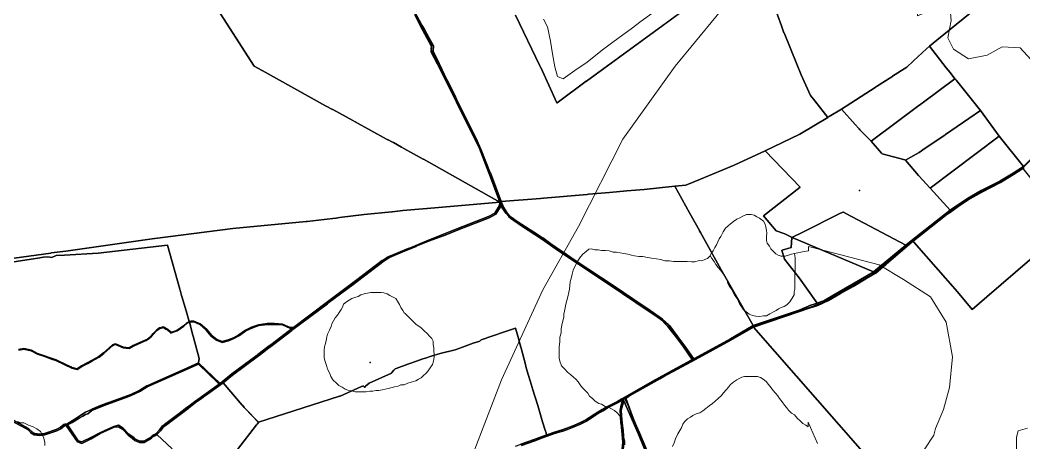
# Model space of a CAD drawing. Header units: metres. Extents: x 3 to 1005126, y 39 to 4383651.
# Drawn here: x 481197 to 484757, y 4363319 to 4364820 of the extents above; entities that cross this region are included whole.
import ezdxf

# ---------------------------------------------------------------- set-up
doc = ezdxf.new("R2010")
doc.units = ezdxf.units.M
doc.header["$MEASUREMENT"] = 0
doc.layers.add('50', color=7, linetype='Continuous', lineweight=9, true_color=0xc9f2cf)
doc.layers.add('Habitats_5_km_Cala_Blava', color=7, linetype='Continuous', lineweight=9, true_color=0xe7f7d0)
doc.layers.add('Carreteras_5_km_Cala_Blava', color=2, linetype='Continuous', lineweight=30)
doc.layers.add('TM_Llucmajor', color=7, linetype='Continuous')
doc.layers.add('Yacimientos_arqueologicos_5_km_Cala_Blava', color=7, linetype='Continuous', true_color=0x6c7696)

msp = doc.modelspace()

# ---------------------------------------------------------------- linework, layer by layer
at = {"layer": '50'}
msp.add_lwpolyline([(482803.7, 4363282.4), (482903.9, 4363542.8), (483050.5, 4363863), (483177.9, 4364087.7), (483334.5, 4364397.5), (483520.5, 4364656.6), (483736.9, 4364920.1), (483990.6, 4365145.3), (484374.4, 4365456.6), (484778, 4365737.3)], dxfattribs=at)
at = {"layer": 'Carreteras_5_km_Cala_Blava'}
for p, q in [((483656.7, 4363653.9, 95.7), (483721.9, 4363690.3, 95.5)), ((483656.7, 4363653.9, 95.7), (483583.4, 4363612.7, 95.4)), ((483583.4, 4363612.7, 95.4), (483346.9, 4363482.4, 96.3))]:
    msp.add_line(p, q, dxfattribs=at)
for points in [[(482736.1, 4365244.7, 118.1), (482688, 4365193.8, 117.6), (482653.9, 4365163.8, 116.1), (482506.2, 4365044.6, 114.7), (482498.5, 4365034.7, 114.7), (482498.4, 4365028.3, 114.7), (482568.3, 4364894.5, 114), (482653.8, 4364740, 112.7), (482657.6, 4364729.8, 112.7), (482653.8, 4364718.3, 112.8), (482654.5, 4364713.5, 112.8), (482671.9, 4364678.8, 112.7), (482697.2, 4364633.7, 112.1), (482780.7, 4364467, 107.6), (482826.8, 4364364.5, 107.3), (482846.6, 4364314.7, 106.8), (482891.8, 4364197.4, 107.1), (482902.8, 4364157.7, 107.7)], [(484753, 4364295.5, 94.4), (484843.9, 4364387.6, 94.6), (484921.5, 4364462.8, 95.4), (485038.2, 4364572.4, 96.9)], [(484494.6, 4364142.5, 94.6), (484556.4, 4364182.3, 94.4), (484691.5, 4364258.3, 94.3), (484753, 4364295.5, 94.4)], [(482902.8, 4364157.7, 107.7), (482905.1, 4364153.2, 107.7), (482922.7, 4364134.1, 107.9), (482947, 4364111.5, 108), (483024.6, 4364060.8, 107.6), (483469.9, 4363760.5, 101.2), (483499.2, 4363734.4, 100.3), (483573.2, 4363634.5, 95.8), (483583.4, 4363612.7, 95.4)], [(483721.9, 4363690.3, 95.5), (483795.5, 4363731.7, 94.7), (484005.2, 4363803.7, 98.6), (484049, 4363820.1, 99.5), (484221.7, 4363919.7, 95.7), (484370.4, 4364044.8, 95.1), (484494.6, 4364142.5, 94.6)], [(483333.7, 4363476, 96.5), (483235.4, 4363422.9, 98.5), (483226.9, 4363413.2, 98.7), (483186.3, 4363392.3, 100.6), (483150, 4363376.5, 102), (482952.8, 4363307.2, 102.9)], [(483342.8, 4363477.6, 96.4), (483342.6, 4363473.1, 96.4), (483353, 4363451.1, 96.2), (483369.4, 4363407, 96.1), (483453.2, 4363206.8, 96.3), (483576, 4362829.3, 94.2)]]:
    msp.add_polyline3d(points, dxfattribs=at)
at = {"layer": 'Habitats_5_km_Cala_Blava'}
for points in [[(484781, 4364679.3), (484744, 4364721.3), (484680, 4364724.3), (484626, 4364695.3), (484560, 4364682.3), (484507, 4364716.3), (484487, 4364756.3), (484499, 4364818.3), (484495, 4364859.3), (484447, 4364862.3), (484379, 4364834.3), (484377, 4364901.3), (484420, 4364949.3), (484476, 4364967.3), (484547, 4364971.3), (484609, 4364982.3), (484655, 4365019.3), (484684, 4365020.3), (484717, 4365011.3), (484743, 4365018.3), (484783, 4365050.3)], [(483437, 4364843.3), (483400, 4364816.3), (483364, 4364788.3), (483321, 4364757.3), (483263, 4364714.3), (483208, 4364670.3), (483164, 4364641.3), (483123, 4364611.3), (483103, 4364619.3), (483093, 4364654.3), (483085, 4364699.3), (483078, 4364745.3), (483067, 4364795.3), (483053, 4364822.3)], [(483341.9, 4363312.5), (483342, 4363324), (483339.6, 4363335.4), (483335.9, 4363346.9), (483336, 4363357.1), (483333.5, 4363368.5), (483332.4, 4363380), (483328.7, 4363395.3), (483327.5, 4363406.7), (483322.5, 4363416.9), (483315, 4363425.9), (483304.9, 4363434.9), (483294.8, 4363440), (483282.1, 4363446.5), (483272, 4363449.1), (483259.3, 4363456.9), (483249.2, 4363459.5), (483236.5, 4363467.2), (483226.5, 4363477.5), (483216.4, 4363485.2), (483210.1, 4363495.4), (483201.3, 4363505.7), (483192.4, 4363513.4), (483186.2, 4363522.3), (483176.1, 4363536.4), (483167.3, 4363545.4), (483159.7, 4363553.1), (483149.6, 4363560.8), (483138.3, 4363571), (483129.5, 4363580), (483116.9, 4363592.8), (483110.7, 4363609.4), (483108.2, 4363619.6), (483108.3, 4363632.3), (483108.4, 4363645), (483108.6, 4363660.3), (483111.3, 4363678), (483111.4, 4363694.6), (483115.4, 4363709.8), (483115.5, 4363723.8), (483118.2, 4363737.7), (483122.1, 4363752.9), (483124.8, 4363765.6), (483124.9, 4363775.8), (483127.5, 4363787.2), (483130.2, 4363798.6), (483132.8, 4363811.3), (483135.5, 4363825.3), (483139.4, 4363837.9), (483143.4, 4363854.4), (483146, 4363864.6), (483146.2, 4363878.5), (483147.5, 4363891.2), (483151.5, 4363902.7), (483155.4, 4363917.9), (483158.1, 4363931.8), (483164.6, 4363945.8), (483169.7, 4363955.9), (483174.9, 4363966), (483183.9, 4363979.9), (483194.2, 4363990), (483204.5, 4363998.8), (483213.4, 4364006.3), (483223.6, 4364007.5), (483235, 4364004.9), (483246.5, 4364004.8), (483259.2, 4364002.1), (483273.2, 4364002), (483285.9, 4364000.6), (483299.8, 4363996.7), (483312.5, 4363996.6), (483325.2, 4363993.9), (483337.9, 4363991.3), (483351.9, 4363988.6), (483365.8, 4363986), (483376, 4363983.3), (483391.2, 4363980.6), (483405.2, 4363980.5), (483421.7, 4363977.8), (483435.7, 4363975.2), (483453.4, 4363972.5), (483468.7, 4363969.8), (483483.9, 4363965.9), (483500.4, 4363965.7), (483514.4, 4363963.1), (483532.2, 4363962.9), (483551.2, 4363962.7), (483562.7, 4363962.6), (483577.9, 4363962.5), (483589.4, 4363962.4), (483604.7, 4363966.1), (483614.9, 4363966), (483625.1, 4363969.7), (483635.3, 4363973.5), (483643, 4363982.3), (483644.4, 4363984.5), (483645.5, 4363982.3), (483650.5, 4363973.3), (483658.1, 4363963.1), (483664.3, 4363952.9), (483673.1, 4363941.4), (483680.7, 4363932.4), (483688.2, 4363923.4), (483695.7, 4363910.7), (483704.5, 4363896.6), (483706.9, 4363885.1), (483713.2, 4363874.9), (483719.5, 4363864.7), (483725.7, 4363853.2), (483732, 4363843), (483739.5, 4363831.5), (483744.5, 4363821.3), (483749.5, 4363811.1), (483757, 4363800.8), (483762, 4363791.9), (483772.1, 4363784.2), (483782.2, 4363776.5), (483794.9, 4363771.3), (483806.3, 4363768.6), (483820.3, 4363768.5), (483833.1, 4363770.9), (483844.5, 4363770.8), (483856, 4363777.1), (483868.8, 4363784.6), (483877.7, 4363789.6), (483886.7, 4363794.6), (483895.6, 4363799.6), (483907.1, 4363803.3), (483916, 4363809.6), (483926.3, 4363819.7), (483935.3, 4363833.6), (483941.8, 4363845), (483941.9, 4363855.1), (483944.5, 4363865.3), (483944.6, 4363875.5), (483944.7, 4363885.6), (483944.8, 4363895.8), (483944.9, 4363906), (483945, 4363917.4), (483945.1, 4363933.9), (483945.2, 4363944.1), (483945.3, 4363954.3), (483945.4, 4363965.7), (483945.5, 4363975.9), (483943.1, 4363989.9), (483942.7, 4363991), (483943.1, 4363991.1), (483954.6, 4363993.6), (483966, 4363996), (483977.5, 4363998.5), (483991.5, 4364000.9), (483993.1, 4364001.3), (483993.1, 4364016.3), (484085, 4363992.3), (484244, 4363951.3), (484330, 4363899.3), (484425, 4363837.3), (484481, 4363747.3), (484503, 4363625.3), (484493, 4363516.3), (484472, 4363438.3), (484443, 4363370.3), (484437, 4363347.3), (484403, 4363295.3)], [(484025, 4363317.3), (483991.7, 4363393.5), (483991.7, 4363377.1), (483983.4, 4363382), (483973.3, 4363388.4), (483961.9, 4363398.7), (483954.4, 4363406.4), (483943, 4363419.2), (483932.9, 4363425.6), (483921.6, 4363435.9), (483915.3, 4363444.9), (483907.7, 4363453.8), (483899, 4363465.3), (483890.2, 4363476.8), (483883.9, 4363487.1), (483876.3, 4363496), (483866.3, 4363506.3), (483860, 4363515.2), (483851.2, 4363526.8), (483842.4, 4363537), (483832.3, 4363546), (483822.2, 4363551.1), (483812, 4363555.1), (483798, 4363555.2), (483780.2, 4363555.3), (483766.3, 4363555.4), (483756.1, 4363553), (483747.1, 4363548), (483738.2, 4363543), (483727.9, 4363536.7), (483716.4, 4363526.6), (483708.7, 4363517.8), (483701, 4363507.7), (483692, 4363497.6), (483683, 4363486.3), (483674, 4363478.7), (483661.2, 4363466.1), (483652.2, 4363459.8), (483640.7, 4363451), (483629.2, 4363441), (483617.7, 4363433.4), (483607.4, 4363425.9), (483594.7, 4363422.2), (483583.2, 4363417.2), (483574.2, 4363410.9), (483564, 4363404.7), (483553.7, 4363394.6), (483547.3, 4363385.8), (483542.1, 4363373.1), (483536.9, 4363363), (483529.2, 4363351.6), (483521.4, 4363333.9), (483516.2, 4363319.9), (483511, 4363307.3)], [(481188.8, 4363396), (481199, 4363390.8), (481210.4, 4363390.7), (481226.9, 4363382.9), (481243.3, 4363376.4), (481257.2, 4363370), (481269.9, 4363359.7), (481276.1, 4363349.5), (481281.1, 4363336.7), (481284.8, 4363321.4), (481284.7, 4363310)], [(484730, 4363295.3), (484731, 4363340.3), (484736, 4363362.3), (484769, 4363372.3)]]:
    msp.add_lwpolyline(points, dxfattribs=at)
for points in [[(483644.4, 4363984.5), (483649.4, 4363992.4), (483654.6, 4364001.3), (483661, 4364012.6), (483666.2, 4364022.8), (483671.4, 4364032.9), (483676.6, 4364043), (483681.7, 4364051.9), (483690.8, 4364068.3), (483698.5, 4364080.9), (483707.5, 4364089.8), (483716.5, 4364097.3), (483726.7, 4364104.8), (483738.2, 4364113.6), (483749.7, 4364118.6), (483759.9, 4364123.6), (483772.7, 4364129.9), (483789.2, 4364129.7), (483800.7, 4364127.1), (483809.5, 4364121.9), (483819.6, 4364116.8), (483833.5, 4364106.5), (483838.5, 4364097.5), (483841, 4364086.1), (483843.4, 4364073.3), (483844.6, 4364063.2), (483844.5, 4364053), (483844.4, 4364037.7), (483846.8, 4364027.6), (483854.3, 4364017.3), (483859.4, 4364008.4), (483868.2, 4363998.1), (483877, 4363990.4), (483885.8, 4363985.3), (483896, 4363982.6), (483910, 4363982.5), (483921.4, 4363985), (483932.9, 4363988.7), (483942.7, 4363991), (483943.1, 4363989.9), (483945.5, 4363975.9), (483945.4, 4363965.7), (483945.3, 4363954.3), (483945.2, 4363944.1), (483945.1, 4363933.9), (483945, 4363917.4), (483944.9, 4363906), (483944.8, 4363895.8), (483944.7, 4363885.6), (483944.6, 4363875.5), (483944.5, 4363865.3), (483941.9, 4363855.1), (483941.8, 4363845), (483935.3, 4363833.6), (483926.3, 4363819.7), (483916, 4363809.6), (483907.1, 4363803.3), (483895.6, 4363799.6), (483886.7, 4363794.6), (483877.7, 4363789.6), (483868.8, 4363784.6), (483856, 4363777.1), (483844.5, 4363770.8), (483833.1, 4363770.9), (483820.3, 4363768.5), (483806.3, 4363768.6), (483794.9, 4363771.3), (483782.2, 4363776.5), (483772.1, 4363784.2), (483762, 4363791.9), (483757, 4363800.8), (483749.5, 4363811.1), (483744.5, 4363821.3), (483739.5, 4363831.5), (483732, 4363843), (483725.7, 4363853.2), (483719.5, 4363864.7), (483713.2, 4363874.9), (483706.9, 4363885.1), (483704.5, 4363896.6), (483695.7, 4363910.7), (483688.2, 4363923.4), (483680.7, 4363932.4), (483673.1, 4363941.4), (483664.3, 4363952.9), (483658.1, 4363963.1), (483650.5, 4363973.3), (483645.5, 4363982.3)], [(482602, 4363739.6), (482610.8, 4363733.2), (482619.7, 4363728), (482631, 4363716.5), (482639.9, 4363708.8), (482649.9, 4363697.3), (482657.5, 4363689.6), (482662.5, 4363680.6), (482662.4, 4363669.2), (482664.8, 4363656.5), (482664.7, 4363645), (482665.9, 4363634.9), (482665.8, 4363623.4), (482663.1, 4363609.5), (482659.2, 4363598.1), (482651.5, 4363585.4), (482643.7, 4363575.3), (482637.3, 4363566.5), (482627, 4363557.7), (482619.3, 4363550.1), (482610.4, 4363545.1), (482600.2, 4363540.1), (482583.6, 4363535.2), (482572.1, 4363531.4), (482559.4, 4363525.2), (482547.9, 4363525.3), (482537.7, 4363520.3), (482525, 4363517.9), (482512.2, 4363515.4), (482502, 4363513), (482491.8, 4363510.5), (482481.6, 4363508.1), (482468.9, 4363505.7), (482458.7, 4363505.7), (482448.5, 4363503.3), (482437.1, 4363503.4), (482424.4, 4363501), (482409.1, 4363501.1), (482397.7, 4363501.2), (482385, 4363501.3), (482372.3, 4363503.9), (482359.6, 4363506.6), (482349.4, 4363510.5), (482339.3, 4363516.9), (482327.9, 4363523.4), (482317.8, 4363532.4), (482307.8, 4363542.6), (482299, 4363555.4), (482295.3, 4363565.6), (482287.8, 4363580.9), (482285.3, 4363591.1), (482281.6, 4363601.3), (482277.9, 4363611.5), (482275.4, 4363623), (482275.6, 4363637), (482275.7, 4363648.4), (482277, 4363659.8), (482279.7, 4363672.5), (482282.3, 4363682.7), (482285, 4363695.3), (482287.6, 4363705.5), (482294.1, 4363719.4), (482300.6, 4363732.1), (482303.2, 4363742.2), (482308.4, 4363752.3), (482314.9, 4363763.7), (482322.6, 4363772.5), (482329, 4363782.7), (482335.5, 4363792.8), (482340.6, 4363801.6), (482344.5, 4363811.8), (482354.8, 4363820.6), (482363.7, 4363825.6), (482374, 4363831.8), (482384.2, 4363835.6), (482395.6, 4363839.3), (482405.9, 4363844.3), (482417.3, 4363848), (482428.8, 4363850.4), (482441.5, 4363852.9), (482454.2, 4363852.8), (482464.4, 4363852.7), (482477.1, 4363852.6), (482487.3, 4363852.5), (482498.7, 4363848.6), (482508.8, 4363842.1), (482520.2, 4363836.9), (482529.1, 4363831.8), (482535.4, 4363822.8), (482542.9, 4363810), (482547.9, 4363799.8), (482554.1, 4363789.6), (482559.1, 4363780.7), (482562.9, 4363778.1)]]:
    msp.add_lwpolyline(points, close=True, dxfattribs=at)
at = {"layer": 'TM_Llucmajor', "linetype": 'Continuous', "flags": 128}
for points in [[(484854.8, 4364400.5), (484754.8, 4364299.7), (484669.1, 4364407.5), (484603.2, 4364498.6), (484517.9, 4364605.3), (484515.8, 4364607.5), (484514.8, 4364608.6), (484511.9, 4364611.5), (484494.7, 4364633.4), (484481.4, 4364650.4), (484421.4, 4364726.8), (484448.1, 4364748.5), (484565.9, 4364844.3), (484690.7, 4364945.3), (484808.3, 4365037.9)], [(481854.5, 4364926.1), (482027.2, 4364656.4), (482042.9, 4364647.6), (482053.4, 4364641.8), (482054.3, 4364641.3), (482055.2, 4364640.8), (482280.6, 4364515.8), (482304.8, 4364502.4), (482305, 4364502.3), (482305.9, 4364501.8), (482376.7, 4364463.1), (482385.6, 4364458.2), (482497.1, 4364397.3), (482501.5, 4364394.9), (482501.9, 4364394.7), (482517.5, 4364386.6), (482520.6, 4364385), (482520.8, 4364384.9), (482550, 4364368.7), (482558.2, 4364364.1), (482626.1, 4364326.4), (482626.7, 4364326.1), (482627.6, 4364325.6), (482897.9, 4364174.1), (482640.4, 4364151.3), (482639.7, 4364151.2), (482554.2, 4364144.1), (482516.7, 4364139.2), (482515.8, 4364139.1), (482417.3, 4364130.3), (482329.8, 4364119.5), (482329.3, 4364119.4), (482318.5, 4364117.3), (482317.3, 4364117), (482275.7, 4364112), (482215.2, 4364105.5), (482211.5, 4364105.1), (481951.9, 4364079.7), (481951.4, 4364079.7), (481675.2, 4364044.3), (481674.2, 4364044.2), (481359.1, 4363999.7), (481307.5, 4363993.3), (481306.7, 4363993.2), (481176.2, 4363975.3)], [(482596.5, 4364838.1), (482624.6, 4364784.8), (482641.1, 4364754.6), (482655.7, 4364725.3), (482654.5, 4364707.2), (482654.4, 4364706.1), (482654.8, 4364705.3), (482677.2, 4364663), (482711.8, 4364594.8), (482744.4, 4364528), (482768.7, 4364479.3), (482808.7, 4364400.5), (482825.9, 4364363.5), (482859, 4364278), (482897.9, 4364174.1), (482627.6, 4364325.6), (482626.7, 4364326.1), (482626.1, 4364326.4), (482558.2, 4364364.1), (482550, 4364368.7), (482520.8, 4364384.9), (482520.6, 4364385), (482517.5, 4364386.6), (482501.9, 4364394.7), (482501.5, 4364394.9), (482497.1, 4364397.3), (482385.6, 4364458.2), (482376.7, 4364463.1), (482305.9, 4364501.8), (482305, 4364502.3), (482304.8, 4364502.4), (482280.6, 4364515.8), (482055.2, 4364640.8), (482054.3, 4364641.3), (482053.4, 4364641.8), (482042.9, 4364647.6), (482027.2, 4364656.4), (481854.5, 4364926.1)], [(483616.2, 4364903.7), (483205.4, 4364603.1), (483204.8, 4364602.6), (483101.3, 4364525.6), (483100.8, 4364526.5), (483043.3, 4364651.2), (483042.4, 4364653.1), (483040.3, 4364657.5), (482954.5, 4364837.4)], [(482954.5, 4364837.4), (483040.3, 4364657.5), (483042.4, 4364653.1), (483043.3, 4364651.2), (483100.8, 4364526.5), (483101.3, 4364525.6), (483204.8, 4364602.6), (483205.4, 4364603.1), (483613.6, 4364901.9)], [(483871.3, 4364870.1), (483896.9, 4364799.6), (483905.9, 4364774.8), (483906.2, 4364774.2), (483951.2, 4364662.8), (483966.8, 4364625.3), (484000.2, 4364552.5), (484015.1, 4364533.4), (484061.2, 4364474.5), (483962.1, 4364414.9), (483838.9, 4364355.9), (483729.4, 4364305.1), (483609.7, 4364254.9), (483557.6, 4364234.3), (483518.4, 4364229.9), (483410.3, 4364219.1), (483409.9, 4364219), (483349.1, 4364213.6), (483287.6, 4364208.2), (483212.9, 4364201.8), (483208.1, 4364201.3), (483207.5, 4364201.3), (483053.6, 4364188.1), (483052.9, 4364188.1), (483042.4, 4364187.2), (482903.2, 4364175.8), (482903.1, 4364176.2), (482864.8, 4364277.6), (482864.6, 4364278), (482831, 4364361.6), (482813.6, 4364401.8), (482813.3, 4364402.4), (482773.3, 4364481.5), (482749.1, 4364529.9), (482748.7, 4364530.8), (482740.7, 4364547.2), (482711.1, 4364607.4), (482710.9, 4364607.8), (482682.8, 4364665.6), (482682.7, 4364665.8), (482661.7, 4364709.6), (482663.4, 4364728.1), (482647.2, 4364757.6), (482646.9, 4364758.1), (482629.7, 4364788.4), (482622.3, 4364801.8), (482594.7, 4364851.9)], [(482594.7, 4364851.9), (482622.3, 4364801.8), (482629.7, 4364788.4), (482646.9, 4364758.1), (482647.2, 4364757.6), (482663.4, 4364728.1), (482661.7, 4364709.6), (482682.7, 4364665.8), (482682.8, 4364665.6), (482710.9, 4364607.8), (482711.1, 4364607.4), (482740.7, 4364547.2), (482748.7, 4364530.8), (482749.1, 4364529.9), (482773.3, 4364481.5), (482813.3, 4364402.4), (482813.6, 4364401.8), (482831, 4364361.6), (482864.6, 4364278), (482864.8, 4364277.6), (482903.1, 4364176.2), (482897.9, 4364174.1), (482859, 4364278), (482825.9, 4364363.5), (482808.7, 4364400.5), (482768.7, 4364479.3), (482744.4, 4364528), (482711.8, 4364594.8), (482677.2, 4364663), (482654.8, 4364705.3), (482654.4, 4364706.1), (482654.5, 4364707.2), (482655.7, 4364725.3), (482641.1, 4364754.6), (482624.6, 4364784.8), (482596.5, 4364838.1)], [(484565.9, 4364844.3), (484448.1, 4364748.5), (484421.4, 4364726.8), (484411.5, 4364717.7), (484365.4, 4364675.1), (484364.5, 4364674.2), (484341, 4364652.4), (484290.9, 4364620.2), (484290.6, 4364620), (484288, 4364618.3), (484234.5, 4364584), (484230.3, 4364581.3), (484229.7, 4364580.9), (484109.9, 4364504), (484066.2, 4364477.6), (484064.1, 4364476.3), (484061.2, 4364474.5), (484015.1, 4364533.4), (484000.2, 4364552.5), (483966.8, 4364625.3), (483951.2, 4364662.8), (483906.2, 4364774.2), (483905.9, 4364774.8), (483896.9, 4364799.6), (483871.3, 4364870.1)], [(484757.8, 4364295.9), (484720, 4364271.6), (484673.1, 4364243.7), (484607.7, 4364209.4), (484558.7, 4364182.3), (484528.7, 4364161.3), (484496.2, 4364138.6), (484484.9, 4364130.7), (484364.8, 4364035.9), (484351.8, 4364025.7), (484309.4, 4363989.7), (484309.3, 4363989.6), (484267.7, 4363953.3), (484266.7, 4363952.4), (484231.4, 4363921.6), (484196.5, 4363901.1), (484150.9, 4363874.8), (484106.2, 4363849.9), (484063.5, 4363824.7), (484026.4, 4363807), (483995.3, 4363797.5), (483961.4, 4363785.3), (483797.9, 4363730.6), (483717.8, 4363684.6), (483591.7, 4363615.4), (483588.8, 4363619.2), (483715.8, 4363688.6), (483796.1, 4363735.5), (483797.2, 4363735.7), (483960.3, 4363790.7), (483968.5, 4363793.8), (483969.2, 4363794.5), (483970.6, 4363795.6), (483992.6, 4363805.1), (483994.1, 4363805.8), (484024, 4363815.6), (484038.5, 4363820.8), (484046.8, 4363823.8), (484058.7, 4363830.5), (484079.6, 4363842.4), (484221.8, 4363924.9), (484223.7, 4363926.4), (484223.7, 4363926.4), (484338.5, 4364021.5), (484357, 4364036.1), (484357.4, 4364036.4), (484495, 4364145.2), (484557.1, 4364186.7), (484605.2, 4364214.7), (484671, 4364248.3), (484719, 4364277), (484754.8, 4364299.7), (484854.8, 4364400.5)], [(481139.2, 4363418.9), (481227.2, 4363370.3), (481228.6, 4363369.6), (481228.7, 4363369.6), (481241, 4363357.6), (481249.3, 4363353.4), (481266.3, 4363350.4), (481283.6, 4363353.3), (481283.7, 4363353.4), (481325.8, 4363366.6), (481339.2, 4363373.8), (481352, 4363385.1), (481355.4, 4363386.4), (481362.8, 4363386.1), (481365.7, 4363383.2), (481403.8, 4363327.3), (481416.2, 4363322.9), (481451.1, 4363339.3), (481479.5, 4363355.4), (481479.6, 4363355.4), (481511, 4363369.4), (481529.5, 4363377.6), (481533.7, 4363378.7), (481546.6, 4363382.1), (481563.3, 4363372.2), (481583.3, 4363350.8), (481601.4, 4363337.2), (481606.5, 4363332.4), (481621.4, 4363325.7), (481635.9, 4363325.8), (481660.6, 4363339.9), (481665.1, 4363344.3), (481671.7, 4363348.5), (481679.3, 4363353.3), (481691.4, 4363365.4), (481702.6, 4363379.6), (481702.9, 4363380.1), (481713.6, 4363387.8), (481713.8, 4363387.9), (481761.4, 4363423.9), (481761.8, 4363424.3), (481788.9, 4363444.7), (481795.8, 4363450), (481816.1, 4363465.6), (481827.6, 4363473.8), (481840.8, 4363483.2), (481903, 4363527.6), (481906.6, 4363530.4), (481948.2, 4363564.9), (482037.7, 4363631.3), (482040.1, 4363633.1), (482040.8, 4363633.5), (482080.3, 4363663.4), (482091.1, 4363671.5), (482163.1, 4363726), (482166.4, 4363728.5), (482286.8, 4363819.8), (482387.1, 4363894.9), (482387.2, 4363894.9), (482387.6, 4363895.2), (482390.9, 4363897.7), (482481.2, 4363966.9), (482481.6, 4363967.1), (482491.3, 4363972.8), (482495, 4363975), (482499.9, 4363977.9), (482507.6, 4363982.5), (482507.9, 4363982.6), (482558.7, 4364003.6), (482573.8, 4364009.1), (482575.3, 4364009.7), (482645.6, 4364038.7), (482746.4, 4364078.5), (482858.1, 4364123.3), (482880.3, 4364134.9), (482897.5, 4364161.5), (482897.9, 4364174.1), (482902.2, 4364165.6), (482901.8, 4364159.5), (482884.1, 4364130.6), (482861.1, 4364118.4), (482750.1, 4364075.6), (482698.5, 4364054.7), (482697.8, 4364054.4), (482649.4, 4364036.3), (482602.2, 4364017), (482601.9, 4364016.8), (482563.2, 4364001.2), (482515.5, 4363980.8), (482513.1, 4363979.7), (482509.9, 4363978.3), (482508.2, 4363977.2), (482497.8, 4363971.1), (482487.7, 4363965.1), (482394.2, 4363893.3), (482377.9, 4363881.2), (482289.1, 4363815), (482286.9, 4363813.4), (482164.4, 4363721.3), (482161.1, 4363718.8), (482095.3, 4363668.4), (482091.2, 4363665.3), (482086.8, 4363661.9), (482075.1, 4363653), (482061.1, 4363642.4), (482046.2, 4363631.1), (482042.4, 4363628.3), (481950.8, 4363560.2), (481917.5, 4363532.3), (481854.3, 4363487.5), (481852.8, 4363486.5), (481841.5, 4363478.4), (481819.7, 4363462.9), (481794.2, 4363442.5), (481792.9, 4363441.6), (481717.4, 4363384.5), (481706.2, 4363376.6), (481695.6, 4363362.5), (481681.6, 4363349), (481677.2, 4363346.2), (481674.9, 4363344.7), (481668.5, 4363340.6), (481663.8, 4363336.2), (481637.2, 4363320.8), (481620.3, 4363320.7), (481603.7, 4363328.1), (481594.9, 4363336.5), (481580, 4363347), (481560.1, 4363368.3), (481545.7, 4363376.8), (481530.3, 4363375.4), (481481.1, 4363353), (481449.1, 4363334.1), (481416.4, 4363317.8), (481400.6, 4363323.2), (481360.7, 4363381.2), (481355.8, 4363381.3), (481342.1, 4363369.7), (481327.8, 4363361.9), (481285, 4363348.5), (481266.3, 4363345.3), (481247.7, 4363348.6), (481240.9, 4363352.1), (481239.5, 4363352.8), (481238.2, 4363353.4), (481233.9, 4363357.9), (481226.4, 4363366), (481202.3, 4363378.8), (481137.1, 4363413.5)], [(481176.2, 4363975.3), (481306.7, 4363993.2), (481307.5, 4363993.3), (481359.1, 4363999.7), (481674.2, 4364044.2), (481675.2, 4364044.3), (481951.4, 4364079.7), (481951.9, 4364079.7), (482211.5, 4364105.1), (482215.2, 4364105.5), (482275.7, 4364112), (482317.3, 4364117), (482318.5, 4364117.3), (482329.3, 4364119.4), (482329.8, 4364119.5), (482417.3, 4364130.3), (482515.8, 4364139.1), (482516.7, 4364139.2), (482554.2, 4364144.1), (482639.7, 4364151.2), (482640.4, 4364151.3), (482897.9, 4364174.1), (482897.5, 4364161.5), (482880.3, 4364134.9), (482858.1, 4364123.3), (482746.4, 4364078.5), (482645.6, 4364038.7), (482575.3, 4364009.7), (482573.8, 4364009.1), (482558.7, 4364003.6), (482507.9, 4363982.6), (482507.6, 4363982.5), (482499.9, 4363977.9), (482495, 4363975), (482491.3, 4363972.8), (482481.6, 4363967.1), (482481.2, 4363966.9), (482390.9, 4363897.7), (482387.6, 4363895.2), (482387.2, 4363894.9), (482387.1, 4363894.9), (482286.8, 4363819.8), (482166.4, 4363728.5), (482154.5, 4363729.3), (482128, 4363741), (482099, 4363742.9), (482073.7, 4363742.7), (482043, 4363738.6), (482017.4, 4363729.8), (481996.2, 4363720), (481973.5, 4363703.2), (481954.4, 4363692.3), (481935.3, 4363684.7), (481914.2, 4363679.3), (481895.1, 4363686), (481877, 4363700.5), (481859.6, 4363722.2), (481835.7, 4363742.1), (481813.6, 4363751.8), (481806, 4363751.2), (481805.3, 4363751.1), (481803.1, 4363751), (481802.3, 4363750.9), (481796.8, 4363750.5), (481785.7, 4363788.5), (481771.1, 4363838.6), (481770, 4363842.3), (481764.4, 4363861.5), (481763.6, 4363864.3), (481763.4, 4363864.9), (481720.2, 4364020.8), (481473.7, 4363993), (481355, 4363985.8), (481324.8, 4363984.8), (481309.9, 4363977.6), (481295.4, 4363979.1), (481280.9, 4363978), (481259.7, 4363974.4), (481160.1, 4363959.9)], [(484252.2, 4363211.9), (483797.9, 4363730.6), (483961.4, 4363785.3), (483995.3, 4363797.5), (484026.4, 4363807), (484063.5, 4363824.7), (484106.2, 4363849.9), (484150.9, 4363874.8), (484196.5, 4363901.1), (484231.4, 4363921.6), (484266.7, 4363952.4), (484267.7, 4363953.3), (484309.3, 4363989.6), (484309.4, 4363989.7), (484351.8, 4364025.7), (484364.1, 4364035.3), (484367.9, 4364030.9), (484520.8, 4363855.6), (484573.1, 4363792.6), (484625.3, 4363837.7), (484778, 4363969.6)], [(481160.1, 4363959.9), (481259.7, 4363974.4), (481280.9, 4363978), (481295.4, 4363979.1), (481309.9, 4363977.6), (481324.8, 4363984.8), (481355, 4363985.8), (481473.7, 4363993), (481720.2, 4364020.8), (481763.4, 4363864.9), (481763.6, 4363864.3), (481764.4, 4363861.5), (481770, 4363842.3), (481771.1, 4363838.6), (481785.7, 4363788.5), (481796.8, 4363750.5), (481788.5, 4363745.7), (481777, 4363735.2), (481752.9, 4363718.8), (481734.8, 4363712.8), (481732.7, 4363712.1), (481729.6, 4363714.6), (481719.5, 4363722.9), (481713.3, 4363727), (481712.6, 4363727.5), (481706.4, 4363731.6), (481691.5, 4363727.5), (481680.5, 4363719.9), (481669.6, 4363707.2), (481660.5, 4363697.2), (481649, 4363688.1), (481613.3, 4363671.7), (481601.2, 4363666.7), (481597.8, 4363665.2), (481583.5, 4363657.1), (481563.6, 4363659.5), (481535.7, 4363671), (481530.7, 4363670.4), (481525.1, 4363667.1), (481492.8, 4363638.7), (481476.6, 4363626.3), (481450.5, 4363612.2), (481414.5, 4363592.4), (481399.7, 4363582.1), (481381.9, 4363587.2), (481380.7, 4363587.8), (481363.8, 4363595.5), (481324.8, 4363614.2), (481259.6, 4363637.1), (481237.4, 4363648.1), (481211, 4363654.4), (481191.7, 4363651.2)], [(481192.6, 4363649), (481210.8, 4363652), (481236.5, 4363645.7), (481258.7, 4363634.7), (481277.5, 4363628.1), (481281.5, 4363626.7), (481312.4, 4363615.8), (481313.1, 4363615.6), (481323.9, 4363611.8), (481381.3, 4363584.5), (481400.2, 4363579.4), (481416, 4363590.2), (481437, 4363601.8), (481451.9, 4363610.1), (481477.9, 4363624.2), (481494.4, 4363636.9), (481526.5, 4363665), (481531.5, 4363668.2), (481535.3, 4363668.3), (481562.9, 4363657.3), (481583.6, 4363654.8), (481598.2, 4363662.5), (481599.4, 4363663.2), (481614.3, 4363669.7), (481640.8, 4363681.6), (481643.8, 4363683.1), (481649.6, 4363685.8), (481651.7, 4363687.5), (481662.2, 4363695.7), (481671.7, 4363706), (481682.4, 4363718.3), (481691, 4363724.4), (481706, 4363728.8), (481714.6, 4363723.1), (481718.4, 4363720.6), (481732, 4363709.2), (481740.4, 4363712.1), (481754, 4363716.7), (481778.5, 4363733.5), (481790, 4363743.9), (481797.7, 4363747.5), (481810.2, 4363701.8), (481811.1, 4363698.5), (481832.7, 4363619.4), (481830.4, 4363603.1), (481778.5, 4363580.1), (481673.9, 4363533.9), (481647.5, 4363522.2), (481646.2, 4363521.6), (481622, 4363506.7), (481617.3, 4363504.5), (481589.7, 4363491.7), (481529, 4363468.7), (481487.8, 4363454.1), (481451.6, 4363438.7), (481450.4, 4363438.2), (481429.1, 4363428), (481402.2, 4363410.3), (481400.7, 4363409.4), (481362.8, 4363386.1), (481355.4, 4363386.4), (481352, 4363385.1), (481339.2, 4363373.8), (481325.8, 4363366.6), (481283.7, 4363353.4), (481283.6, 4363353.3), (481266.3, 4363350.4), (481249.3, 4363353.4), (481241, 4363357.6), (481228.7, 4363369.6), (481228.6, 4363369.6), (481227.2, 4363370.3), (481139.2, 4363418.9)], [(481191.7, 4363651.2), (481211, 4363654.4), (481237.4, 4363648.1), (481259.6, 4363637.1), (481324.8, 4363614.2), (481363.8, 4363595.5), (481380.7, 4363587.8), (481381.9, 4363587.2), (481399.7, 4363582.1), (481414.5, 4363592.4), (481450.5, 4363612.2), (481476.6, 4363626.3), (481492.8, 4363638.7), (481525.1, 4363667.1), (481530.7, 4363670.4), (481535.7, 4363671), (481563.6, 4363659.5), (481583.5, 4363657.1), (481597.8, 4363665.2), (481601.2, 4363666.7), (481613.3, 4363671.7), (481649, 4363688.1), (481660.5, 4363697.2), (481669.6, 4363707.2), (481680.5, 4363719.9), (481691.5, 4363727.5), (481706.4, 4363731.6), (481712.6, 4363727.5), (481713.3, 4363727), (481719.5, 4363722.9), (481729.6, 4363714.6), (481732.7, 4363712.1), (481734.8, 4363712.8), (481752.9, 4363718.8), (481777, 4363735.2), (481788.5, 4363745.7), (481796.8, 4363750.5), (481802.3, 4363750.9), (481803.1, 4363751), (481805.3, 4363751.1), (481806, 4363751.2), (481813.6, 4363751.8), (481835.7, 4363742.1), (481859.6, 4363722.2), (481877, 4363700.5), (481895.1, 4363686), (481914.2, 4363679.3), (481935.3, 4363684.7), (481954.4, 4363692.3), (481973.5, 4363703.2), (481996.2, 4363720), (482017.4, 4363729.8), (482043, 4363738.6), (482073.7, 4363742.7), (482099, 4363742.9), (482128, 4363741), (482154.5, 4363729.3), (482166.4, 4363728.5), (482163.1, 4363726), (482153.4, 4363726.5), (482127.3, 4363738.1), (482098.9, 4363739.9), (482073.9, 4363739.7), (482043.7, 4363735.6), (482018.5, 4363727), (481997.7, 4363717.4), (481975.2, 4363700.7), (481955.7, 4363689.6), (481936.1, 4363681.8), (481914, 4363676.2), (481893.7, 4363683.8), (481875, 4363698.5), (481857.4, 4363719.9), (481834.2, 4363739.5), (481813.1, 4363748.8), (481797.7, 4363747.5), (481790, 4363743.9), (481778.5, 4363733.5), (481754, 4363716.7), (481740.4, 4363712.1), (481732, 4363709.2), (481718.4, 4363720.6), (481714.6, 4363723.1), (481706, 4363728.8), (481691, 4363724.4), (481682.4, 4363718.3), (481671.7, 4363706), (481662.2, 4363695.7), (481651.7, 4363687.5), (481649.6, 4363685.8), (481643.8, 4363683.1), (481640.8, 4363681.6), (481614.3, 4363669.7), (481599.4, 4363663.2), (481598.2, 4363662.5), (481583.6, 4363654.8), (481562.9, 4363657.3), (481535.3, 4363668.3), (481531.5, 4363668.2), (481526.5, 4363665), (481494.4, 4363636.9), (481477.9, 4363624.2), (481451.9, 4363610.1), (481437, 4363601.8), (481416, 4363590.2), (481400.2, 4363579.4), (481381.3, 4363584.5), (481323.9, 4363611.8), (481313.1, 4363615.6), (481312.4, 4363615.8), (481281.5, 4363626.7), (481277.5, 4363628.1), (481258.7, 4363634.7), (481236.5, 4363645.7), (481210.8, 4363652), (481192.6, 4363649)], [(481968, 4363296.4), (482035.1, 4363383.2), (482037.4, 4363385.7), (482043, 4363391.9), (482042.2, 4363392.8), (482072.2, 4363402.4), (482329.9, 4363485.1), (482332, 4363485.8), (482407.6, 4363519.2), (482411.3, 4363520.8), (482414.2, 4363522.4), (482416.9, 4363518.4), (482418.2, 4363516.4), (482420.5, 4363519.9), (482421.5, 4363521.3), (482434.9, 4363531.2), (482514.5, 4363567.5), (482515.5, 4363568.8), (482522.6, 4363577), (482526.2, 4363581.5), (482527.4, 4363582.2), (482530.4, 4363584), (482572.7, 4363599), (482576.2, 4363600.2), (482602.9, 4363609.4), (482625.8, 4363617.5), (482634.6, 4363620.6), (482655.2, 4363627.4), (482686.4, 4363636.9), (482739.7, 4363650.2), (482766.2, 4363659.3), (482803.6, 4363673.3), (482827.6, 4363680.5), (482832.4, 4363685.3), (482915.1, 4363713.2), (482933.2, 4363719.4), (482953.4, 4363726.4), (482954.2, 4363726.7), (482965.2, 4363686), (482969.3, 4363671.1), (482973.7, 4363655.3), (482987.8, 4363602.5), (482992.3, 4363585.7), (483000.1, 4363559), (483006, 4363539.5), (483013.1, 4363516.4), (483014.6, 4363511.2), (483032.6, 4363452.5), (483043, 4363418.7), (483049.7, 4363394.6), (483059.1, 4363365.1), (483062.5, 4363354.7), (483064.4, 4363348.6), (483064.5, 4363348.1), (483062, 4363347.3), (483061, 4363346.9), (483048.5, 4363342.6), (483048.4, 4363342.6), (483020.6, 4363332.1), (482973.1, 4363315.6)], [(483445.3, 4363232.5), (483394, 4363354.8), (483394, 4363354.9), (483383, 4363379.1), (483371.2, 4363407.8), (483344.7, 4363478.3), (483356.9, 4363485.4), (483358.1, 4363486.1), (483465.2, 4363546.5), (483480.1, 4363554.9), (483591.7, 4363615.4), (483717.8, 4363684.6), (483797.9, 4363730.6), (484252.2, 4363211.9)], [(481736.8, 4363298.5), (481681.6, 4363349), (481695.6, 4363362.5), (481706.2, 4363376.6), (481717.4, 4363384.5), (481792.9, 4363441.6), (481794.2, 4363442.5), (481819.7, 4363462.9), (481841.5, 4363478.4), (481852.8, 4363486.5), (481854.3, 4363487.5), (481917.5, 4363532.3), (481984.7, 4363453.8), (481985.4, 4363452.9), (481992.2, 4363445.7), (481993.3, 4363444.5), (481995.8, 4363441.9), (482043, 4363391.9), (482037.4, 4363385.7), (482035.1, 4363383.2), (481968, 4363296.4)], [(482973.1, 4363315.6), (483020.6, 4363332.1), (483048.4, 4363342.6), (483048.5, 4363342.6), (483061, 4363346.9), (483062, 4363347.3), (483091.9, 4363357.5), (483092, 4363357.5), (483119.9, 4363365.8), (483136.3, 4363371.3), (483154.8, 4363379.1), (483154.9, 4363379.2), (483181.9, 4363391), (483202.8, 4363400.8), (483246, 4363428.6), (483261.3, 4363437.6), (483262.2, 4363438.1), (483278.2, 4363447.3), (483315.2, 4363466.7), (483315.5, 4363466.8), (483330.7, 4363476), (483333.2, 4363477.4), (483335.9, 4363473.5), (483333.4, 4363471.4), (483317.8, 4363462.8), (483280.5, 4363444.4), (483265.1, 4363433.4), (483248.2, 4363424.6), (483206.2, 4363396.9), (483184.1, 4363386.4), (483156.5, 4363374.5), (483138, 4363366.6), (483121.5, 4363361), (483104, 4363355.9), (483097.1, 4363353.8), (483096.1, 4363353.5), (483050.2, 4363337.9), (483022.3, 4363327.4), (482974.9, 4363310.9)], [(482974.9, 4363310.9), (483022.3, 4363327.4), (483050.2, 4363337.9), (483096.1, 4363353.5), (483097.1, 4363353.8), (483104, 4363355.9), (483121.5, 4363361), (483138, 4363366.6), (483156.5, 4363374.5), (483184.1, 4363386.4), (483206.2, 4363396.9), (483248.2, 4363424.6), (483265.1, 4363433.4), (483280.5, 4363444.4), (483317.8, 4363462.8), (483333.4, 4363471.4), (483329.2, 4363453), (483329.2, 4363452.9), (483325.1, 4363436.2), (483325.9, 4363415.4), (483328, 4363388.8), (483328.1, 4363388.7), (483331.3, 4363362.9), (483331.3, 4363362.7), (483334.6, 4363321.8), (483334.6, 4363321.6), (483332.2, 4363296.9)], [(483332.2, 4363296.9), (483334.6, 4363321.6), (483334.6, 4363321.8), (483331.3, 4363362.7), (483331.3, 4363362.9), (483328.1, 4363388.7), (483328, 4363388.8), (483325.9, 4363415.4), (483325.1, 4363436.2), (483329.2, 4363452.9), (483329.2, 4363453), (483333.4, 4363471.4), (483335.9, 4363473.5), (483337.8, 4363469.1), (483333, 4363451.8), (483329.1, 4363435.6), (483329.6, 4363415.7), (483332, 4363389.3), (483335.3, 4363363.1), (483338.6, 4363321.6), (483336.1, 4363296.2)], [(483336.1, 4363296.2), (483338.6, 4363321.6), (483335.3, 4363363.1), (483332, 4363389.3), (483329.6, 4363415.7), (483329.1, 4363435.6), (483333, 4363451.8), (483337.8, 4363469.1), (483389.4, 4363353.3), (483440.1, 4363229.9)], [(483440.1, 4363229.9), (483389.4, 4363353.3), (483337.8, 4363469.1), (483335.9, 4363473.5), (483339.6, 4363475.3), (483344.7, 4363478.3), (483371.2, 4363407.8), (483383, 4363379.1), (483394, 4363354.9), (483394, 4363354.8), (483445.3, 4363232.5)], [(481137.1, 4363413.5), (481202.3, 4363378.8), (481226.4, 4363366), (481233.9, 4363357.9), (481238.2, 4363353.4), (481239.5, 4363352.8), (481240.9, 4363352.1), (481247.7, 4363348.6), (481266.3, 4363345.3), (481285, 4363348.5), (481327.8, 4363361.9), (481342.1, 4363369.7), (481355.8, 4363381.3), (481360.7, 4363381.2), (481400.6, 4363323.2), (481416.4, 4363317.8), (481449.1, 4363334.1), (481481.1, 4363353), (481530.3, 4363375.4), (481545.7, 4363376.8), (481560.1, 4363368.3), (481580, 4363347), (481594.9, 4363336.5), (481603.7, 4363328.1), (481620.3, 4363320.7), (481637.2, 4363320.8), (481663.8, 4363336.2), (481668.5, 4363340.6), (481674.9, 4363344.7), (481677.2, 4363346.2), (481681.6, 4363349), (481736.8, 4363298.5)]]:
    msp.add_lwpolyline(points, dxfattribs=at)
for points in [[(484158.7, 4364448.6), (484109.9, 4364504), (484229.7, 4364580.9), (484230.3, 4364581.3), (484234.5, 4364584), (484288, 4364618.3), (484290.6, 4364620), (484290.9, 4364620.2), (484341, 4364652.4), (484364.5, 4364674.2), (484365.4, 4364675.1), (484411.5, 4364717.7), (484421.4, 4364726.8), (484481.4, 4364650.4), (484494.7, 4364633.4), (484511.9, 4364611.5), (484401.2, 4364528.6), (484399.4, 4364527.3), (484392.7, 4364522.3), (484391.2, 4364521.1), (484379.6, 4364512.5), (484307.9, 4364459.3), (484215.3, 4364390.6), (484211.8, 4364394), (484175.3, 4364430.2), (484172, 4364433.4), (484170.1, 4364435.6), (484159.5, 4364447.6), (484158.7, 4364448.6)], [(484251.7, 4364347.4), (484215.3, 4364390.6), (484307.9, 4364459.3), (484379.6, 4364512.5), (484391.2, 4364521.1), (484392.7, 4364522.3), (484399.4, 4364527.3), (484401.2, 4364528.6), (484511.9, 4364611.5), (484514.8, 4364608.6), (484515.8, 4364607.5), (484517.9, 4364605.3), (484603.2, 4364498.6), (484479, 4364413.4), (484476.4, 4364411.6), (484406.7, 4364364.6), (484385, 4364350), (484344.6, 4364327.1), (484337, 4364322.9), (484334.4, 4364323.5), (484254.2, 4364344.5), (484251.7, 4364347.4)], [(483933.7, 4364048.8), (483933, 4364049.1), (483928, 4364051.5), (483910.9, 4364059.9), (483908.9, 4364060.9), (483878.8, 4364071.6), (483833.9, 4364125.4), (483963.1, 4364227.3), (483838.9, 4364355.9), (483962.1, 4364414.9), (484061.2, 4364474.5), (484064.1, 4364476.3), (484066.2, 4364477.6), (484109.9, 4364504), (484158.7, 4364448.6), (484159.5, 4364447.6), (484170.1, 4364435.6), (484172, 4364433.4), (484175.3, 4364430.2), (484211.8, 4364394), (484215.3, 4364390.6), (484251.7, 4364347.4), (484254.2, 4364344.5), (484334.4, 4364323.5), (484337, 4364322.9), (484382.9, 4364268.8), (484384.2, 4364267.4), (484423.7, 4364223.7), (484495, 4364145.2), (484357.4, 4364036.4), (484357, 4364036.1), (484338.5, 4364021.5), (484125.8, 4364133.5), (484116.4, 4364138.4), (484115.5, 4364138.1), (484101, 4364132.2), (484099.9, 4364131.7), (484099.5, 4364131.4), (483974.6, 4364068.6), (483933.7, 4364048.8)], [(484382.9, 4364268.8), (484337, 4364322.9), (484344.6, 4364327.1), (484385, 4364350), (484406.7, 4364364.6), (484476.4, 4364411.6), (484479, 4364413.4), (484603.2, 4364498.6), (484669.1, 4364407.5), (484423.7, 4364223.7), (484384.2, 4364267.4), (484382.9, 4364268.8)], [(484495, 4364145.2), (484423.7, 4364223.7), (484669.1, 4364407.5), (484754.8, 4364299.7), (484719, 4364277), (484671, 4364248.3), (484605.2, 4364214.7), (484557.1, 4364186.7), (484495, 4364145.2)], [(483968.5, 4363793.8), (483960.3, 4363790.7), (483797.2, 4363735.7), (483681.5, 4363935.7), (483610, 4364066.2), (483606.9, 4364071.8), (483606.3, 4364073), (483571.2, 4364135.3), (483571, 4364135.6), (483518.4, 4364229.9), (483557.6, 4364234.3), (483609.7, 4364254.9), (483729.4, 4364305.1), (483838.9, 4364355.9), (483963.1, 4364227.3), (483833.9, 4364125.4), (483878.8, 4364071.6), (483908.9, 4364060.9), (483910.9, 4364059.9), (483928, 4364051.5), (483933, 4364049.1), (483933.7, 4364048.8), (483930.9, 4364012.4), (483899.4, 4364002.8), (483898.1, 4364002.4), (483906.4, 4363975.7), (483906.6, 4363975.2), (483908.1, 4363970.9), (483959.8, 4363904.7), (484024, 4363815.6), (483994.1, 4363805.8), (483992.6, 4363805.1), (483970.6, 4363795.6), (483969.2, 4363794.5), (483968.5, 4363793.8)], [(484364.8, 4364035.9), (484484.9, 4364130.7), (484496.2, 4364138.6), (484528.7, 4364161.3), (484558.7, 4364182.3), (484607.7, 4364209.4), (484673.1, 4364243.7), (484720, 4364271.6), (484752.9, 4364292.7), (484915.5, 4364088.4), (484778, 4363969.6), (484625.3, 4363837.7), (484573.1, 4363792.6), (484520.8, 4363855.6), (484367.9, 4364030.9), (484364.1, 4364035.3), (484364.8, 4364035.9)], [(482911.1, 4364155.5), (482903.2, 4364175.8), (483042.4, 4364187.2), (483052.9, 4364188.1), (483053.6, 4364188.1), (483207.5, 4364201.3), (483208.1, 4364201.3), (483212.9, 4364201.8), (483287.6, 4364208.2), (483349.1, 4364213.6), (483409.9, 4364219), (483410.3, 4364219.1), (483518.4, 4364229.9), (483571, 4364135.6), (483571.2, 4364135.3), (483606.3, 4364073), (483606.9, 4364071.8), (483610, 4364066.2), (483681.5, 4363935.7), (483797.2, 4363735.7), (483796.1, 4363735.5), (483715.8, 4363688.6), (483588.8, 4363619.2), (483584.6, 4363618.8), (483554.9, 4363662.8), (483554.8, 4363662.9), (483530, 4363695.8), (483499.6, 4363736.6), (483496, 4363739.9), (483475.3, 4363758.4), (483431.8, 4363789.6), (483369.6, 4363831), (483307.1, 4363872.8), (483307, 4363872.9), (483165.9, 4363967.2), (483138.5, 4363985.8), (483132, 4363990.2), (483110.5, 4364004.6), (483078.9, 4364026), (483078.8, 4364026.1), (483050.3, 4364046.6), (483050.2, 4364046.7), (483018.9, 4364066.6), (483018.8, 4364066.7), (482960.2, 4364104.5), (482938.4, 4364120.3), (482922.8, 4364137.1), (482911.1, 4364155.5)], [(482902.2, 4364165.6), (482897.9, 4364174.1), (482903.1, 4364176.2), (482903.2, 4364175.8), (482911.1, 4364155.5), (482922.8, 4364137.1), (482938.4, 4364120.3), (482960.2, 4364104.5), (483018.8, 4364066.7), (483018.9, 4364066.6), (483050.2, 4364046.7), (483050.3, 4364046.6), (483078.8, 4364026.1), (483078.9, 4364026), (483110.5, 4364004.6), (483132, 4363990.2), (483138.5, 4363985.8), (483165.9, 4363967.2), (483307, 4363872.9), (483307.1, 4363872.8), (483369.6, 4363831), (483431.8, 4363789.6), (483475.3, 4363758.4), (483496, 4363739.9), (483499.6, 4363736.6), (483530, 4363695.8), (483554.8, 4363662.9), (483554.9, 4363662.8), (483584.6, 4363618.8), (483580.1, 4363615.8), (483549.2, 4363660.3), (483525.8, 4363692.7), (483507.3, 4363716.4), (483494.1, 4363732.7), (483483.1, 4363742.9), (483472.3, 4363754.4), (483454.7, 4363767.5), (483428.4, 4363785.7), (483333.2, 4363849.8), (483232.9, 4363916.8), (483163.2, 4363963.1), (483134.9, 4363981.9), (483106.7, 4364000.8), (483045.7, 4364043.6), (482974.8, 4364089.5), (482936.3, 4364116.6), (482930.9, 4364121.4), (482930, 4364122.4), (482920.5, 4364133.6), (482907.1, 4364153.4), (482902.2, 4364165.6)], [(483064.4, 4363348.6), (483062.5, 4363354.7), (483059.1, 4363365.1), (483049.7, 4363394.6), (483043, 4363418.7), (483032.6, 4363452.5), (483014.6, 4363511.2), (483013.1, 4363516.4), (483006, 4363539.5), (483000.1, 4363559), (482992.3, 4363585.7), (482987.8, 4363602.5), (482973.7, 4363655.3), (482969.3, 4363671.1), (482965.2, 4363686), (482954.2, 4363726.7), (482953.4, 4363726.4), (482933.2, 4363719.4), (482915.1, 4363713.2), (482832.4, 4363685.3), (482827.6, 4363680.5), (482803.6, 4363673.3), (482766.2, 4363659.3), (482739.7, 4363650.2), (482686.4, 4363636.9), (482655.2, 4363627.4), (482634.6, 4363620.6), (482625.8, 4363617.5), (482602.9, 4363609.4), (482576.2, 4363600.2), (482572.7, 4363599), (482530.4, 4363584), (482527.4, 4363582.2), (482526.2, 4363581.5), (482522.6, 4363577), (482515.5, 4363568.8), (482514.5, 4363567.5), (482434.9, 4363531.2), (482421.5, 4363521.3), (482420.5, 4363519.9), (482418.2, 4363516.4), (482416.9, 4363518.4), (482414.2, 4363522.4), (482411.3, 4363520.8), (482407.6, 4363519.2), (482332, 4363485.8), (482329.9, 4363485.1), (482072.2, 4363402.4), (482042.2, 4363392.8), (481995.8, 4363441.9), (481993.3, 4363444.5), (481992.2, 4363445.7), (481985.4, 4363452.9), (481984.7, 4363453.8), (481917.5, 4363532.3), (481950.8, 4363560.2), (482042.4, 4363628.3), (482046.2, 4363631.1), (482061.1, 4363642.4), (482075.1, 4363653), (482086.8, 4363661.9), (482091.2, 4363665.3), (482095.3, 4363668.4), (482161.1, 4363718.8), (482164.4, 4363721.3), (482286.9, 4363813.4), (482289.1, 4363815), (482377.9, 4363881.2), (482394.2, 4363893.3), (482487.7, 4363965.1), (482497.8, 4363971.1), (482508.2, 4363977.2), (482509.9, 4363978.3), (482513.1, 4363979.7), (482515.5, 4363980.8), (482563.2, 4364001.2), (482601.9, 4364016.8), (482602.2, 4364017), (482649.4, 4364036.3), (482697.8, 4364054.4), (482698.5, 4364054.7), (482750.1, 4364075.6), (482861.1, 4364118.4), (482884.1, 4364130.6), (482901.8, 4364159.5), (482902.2, 4364165.6), (482907.1, 4364153.4), (482920.5, 4364133.6), (482930, 4364122.4), (482930.9, 4364121.4), (482936.3, 4364116.6), (482974.8, 4364089.5), (483045.7, 4364043.6), (483106.7, 4364000.8), (483134.9, 4363981.9), (483163.2, 4363963.1), (483232.9, 4363916.8), (483333.2, 4363849.8), (483428.4, 4363785.7), (483454.7, 4363767.5), (483472.3, 4363754.4), (483483.1, 4363742.9), (483494.1, 4363732.7), (483507.3, 4363716.4), (483525.8, 4363692.7), (483549.2, 4363660.3), (483580.1, 4363615.8), (483576.4, 4363613), (483522.7, 4363583.8), (483438.3, 4363537.2), (483333.2, 4363477.4), (483330.7, 4363476), (483315.5, 4363466.8), (483315.2, 4363466.7), (483278.2, 4363447.3), (483262.2, 4363438.1), (483261.3, 4363437.6), (483246, 4363428.6), (483202.8, 4363400.8), (483181.9, 4363391), (483154.9, 4363379.2), (483154.8, 4363379.1), (483136.3, 4363371.3), (483119.9, 4363365.8), (483092, 4363357.5), (483091.9, 4363357.5), (483064.5, 4363348.1), (483064.4, 4363348.6)], [(484223.7, 4363926.4), (483934.5, 4364048.4), (483933.7, 4364048.8), (483974.6, 4364068.6), (484099.5, 4364131.4), (484099.9, 4364131.7), (484101, 4364132.2), (484115.5, 4364138.1), (484116.4, 4364138.4), (484125.8, 4364133.5), (484338.5, 4364021.5), (484223.7, 4363926.4)], [(483930.9, 4364012.4), (483933.7, 4364048.8), (483934.5, 4364048.4), (484223.7, 4363926.4), (484221.8, 4363924.9), (484079.6, 4363842.4), (484058.7, 4363830.5), (484046.8, 4363823.8), (484038.5, 4363820.8), (484024, 4363815.6), (483959.8, 4363904.7), (483908.1, 4363970.9), (483906.6, 4363975.2), (483906.4, 4363975.7), (483898.1, 4364002.4), (483899.4, 4364002.8), (483930.9, 4364012.4)], [(481810.2, 4363701.8), (481797.7, 4363747.5), (481813.1, 4363748.8), (481834.2, 4363739.5), (481857.4, 4363719.9), (481875, 4363698.5), (481893.7, 4363683.8), (481914, 4363676.2), (481936.1, 4363681.8), (481955.7, 4363689.6), (481975.2, 4363700.7), (481997.7, 4363717.4), (482018.5, 4363727), (482043.7, 4363735.6), (482073.9, 4363739.7), (482098.9, 4363739.9), (482127.3, 4363738.1), (482153.4, 4363726.5), (482163.1, 4363726), (482091.1, 4363671.5), (482080.3, 4363663.4), (482040.8, 4363633.5), (482040.1, 4363633.1), (482037.7, 4363631.3), (481948.2, 4363564.9), (481906.6, 4363530.4), (481830.4, 4363603.1), (481832.7, 4363619.4), (481811.1, 4363698.5), (481810.2, 4363701.8)], [(481365.7, 4363383.2), (481362.8, 4363386.1), (481400.7, 4363409.4), (481402.2, 4363410.3), (481429.1, 4363428), (481450.4, 4363438.2), (481451.6, 4363438.7), (481487.8, 4363454.1), (481529, 4363468.7), (481589.7, 4363491.7), (481617.3, 4363504.5), (481622, 4363506.7), (481646.2, 4363521.6), (481647.5, 4363522.2), (481673.9, 4363533.9), (481778.5, 4363580.1), (481830.4, 4363603.1), (481906.6, 4363530.4), (481903, 4363527.6), (481859, 4363570.1), (481836.5, 4363591.7), (481829.6, 4363598.4), (481707, 4363544.1), (481706.6, 4363543.9), (481648.3, 4363518.2), (481638.3, 4363512), (481623.9, 4363503.2), (481591.2, 4363488), (481570.3, 4363480), (481570, 4363480), (481530.4, 4363464.9), (481495.4, 4363452.5), (481495.2, 4363452.5), (481452.1, 4363434.6), (481438, 4363422.8), (481429, 4363420.4), (481428.9, 4363420.3), (481419.9, 4363414.8), (481407, 4363407.2), (481381.5, 4363392.4), (481365.7, 4363383.2)], [(481403.8, 4363327.3), (481365.7, 4363383.2), (481381.5, 4363392.4), (481407, 4363407.2), (481419.9, 4363414.8), (481428.9, 4363420.3), (481429, 4363420.4), (481438, 4363422.8), (481452.1, 4363434.6), (481495.2, 4363452.5), (481495.4, 4363452.5), (481530.4, 4363464.9), (481570, 4363480), (481570.3, 4363480), (481591.2, 4363488), (481623.9, 4363503.2), (481638.3, 4363512), (481648.3, 4363518.2), (481706.6, 4363543.9), (481707, 4363544.1), (481829.6, 4363598.4), (481836.5, 4363591.7), (481859, 4363570.1), (481903, 4363527.6), (481840.8, 4363483.2), (481827.6, 4363473.8), (481816.1, 4363465.6), (481795.8, 4363450), (481788.9, 4363444.7), (481761.8, 4363424.3), (481761.4, 4363423.9), (481713.8, 4363387.9), (481713.6, 4363387.8), (481702.9, 4363380.1), (481702.6, 4363379.6), (481691.4, 4363365.4), (481679.3, 4363353.3), (481671.7, 4363348.5), (481665.1, 4363344.3), (481660.6, 4363339.9), (481635.9, 4363325.8), (481621.4, 4363325.7), (481606.5, 4363332.4), (481601.4, 4363337.2), (481583.3, 4363350.8), (481563.3, 4363372.2), (481546.6, 4363382.1), (481533.7, 4363378.7), (481529.5, 4363377.6), (481511, 4363369.4), (481479.6, 4363355.4), (481479.5, 4363355.4), (481451.1, 4363339.3), (481416.2, 4363322.9), (481403.8, 4363327.3)], [(483335.9, 4363473.5), (483333.2, 4363477.4), (483438.3, 4363537.2), (483522.7, 4363583.8), (483576.4, 4363613), (483580.1, 4363615.8), (483584.6, 4363618.8), (483588.8, 4363619.2), (483591.7, 4363615.4), (483480.1, 4363554.9), (483465.2, 4363546.5), (483358.1, 4363486.1), (483356.9, 4363485.4), (483339.6, 4363475.3), (483335.9, 4363473.5)]]:
    msp.add_lwpolyline(points, close=True, dxfattribs=at)
at = {"layer": 'Yacimientos_arqueologicos_5_km_Cala_Blava'}
for p in [(484174, 4364215.4, 99.6), (482438.1, 4363604.4, 107.6)]:
    msp.add_point(p, dxfattribs=at)

doc.saveas('drawing.dxf')
